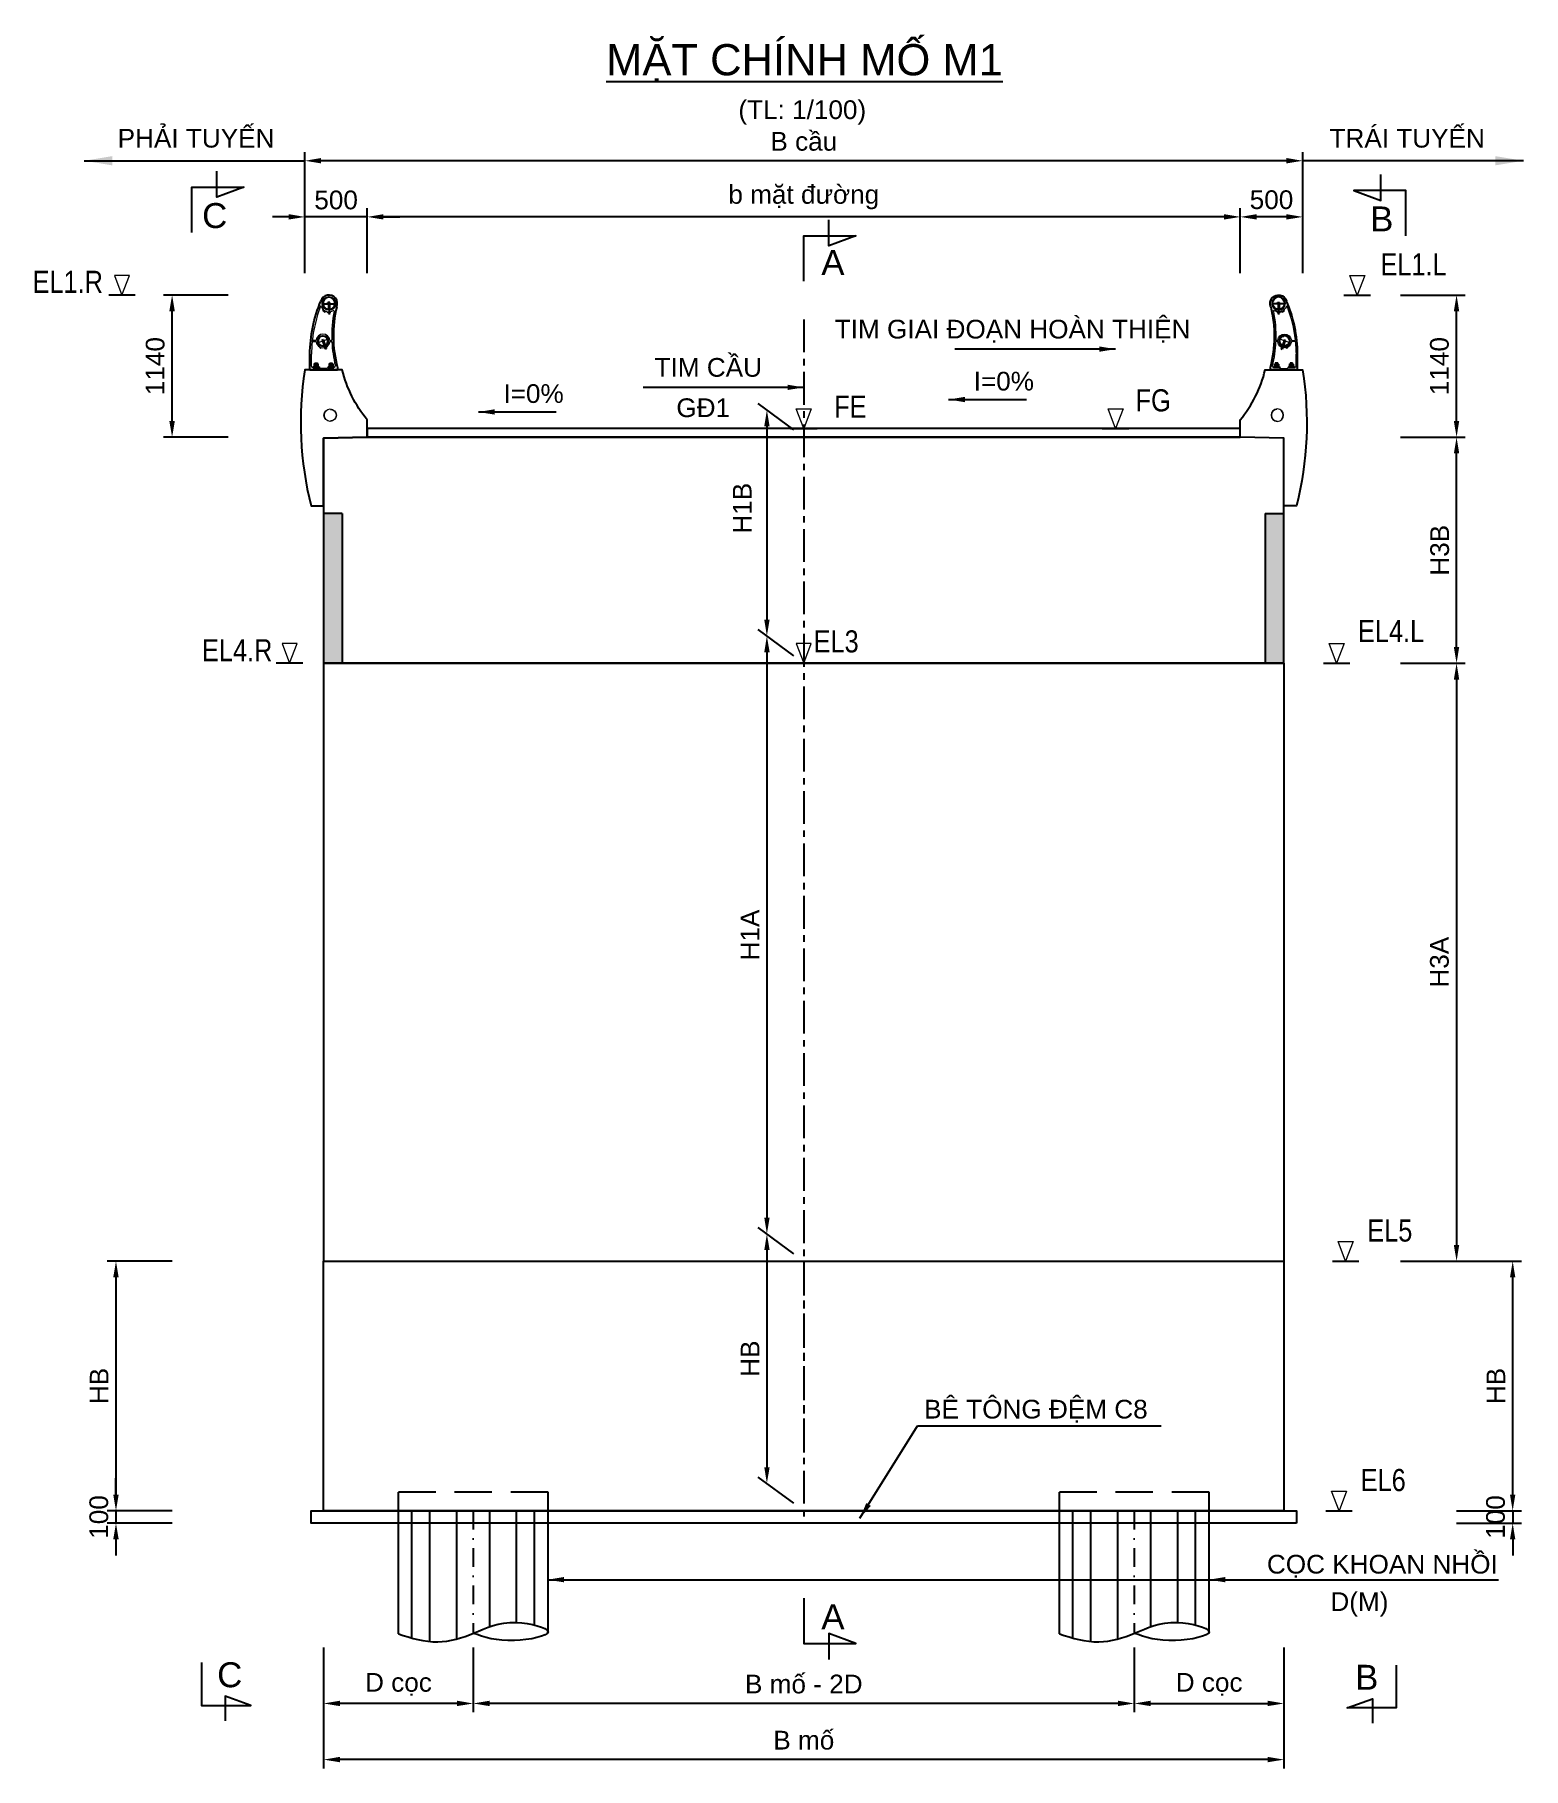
# Model space of a CAD drawing. Header units: millimetres. Extents: x 308771 to 320707, y 7530 to 21427.
import ezdxf
from ezdxf.enums import TextEntityAlignment as Align

# ---------------------------------------------------------------- set-up
doc = ezdxf.new("R2010")
doc.units = ezdxf.units.MM
doc.header["$LTSCALE"] = 300
doc.header["$MEASUREMENT"] = 0
for name, pattern in [('CENTER', [2, 1.25, -0.25, 0.25, -0.25]), ('DASHDOT', [1, 0.5, -0.25, 0, -0.25]), ('DASHED', [0.75, 0.5, -0.25]), ('HIDDEN', [0.375, 0.25, -0.125])]:
    doc.linetypes.add(name, pattern=pattern)
doc.layers.get('DEFPOINTS').update_dxf_attribs({"color": 153})
for name, color, linetype in [('8', 8, 'Continuous'), ('_33_CAU_MIS_Lancan', 7, 'Continuous'), ('_33_CAU_MO_Be', 8, 'Continuous'), ('_33_CAU_MO_Betonglot', 8, 'Continuous'), ('_33_CAU_MO_Coc', 8, 'Continuous'), ('_33_CAU_MO_Tuongdau', 8, 'Continuous'), ('_33_CAU_MO_Tuongtai', 8, 'Continuous'), ('_33_CAU_MO_Tuongthan', 8, 'Continuous'), ('_33_Duongghikichthuoc', 8, 'Continuous'), ('_33_Ghichu', 8, 'Continuous'), ('_33_Ghichu_Caodo', 8, 'Continuous'), ('_33_Kyhieumatcat', 8, 'Continuous'), ('_33_Matduong_BTN', 8, 'Continuous'), ('_33_Tieudebanve', 8, 'Continuous'), ('_33_Timtuyen', 8, 'Continuous'), ('DIM', 2, 'Continuous'), ('N2', 4, 'Continuous'), ('TEXTHEADERTD', 4, 'Continuous')]:
    doc.layers.add(name, color=color, linetype=linetype)
doc.layers.add('hatch', color=9, linetype='Continuous', lineweight=5)
doc.layers.add('OUTLINE', color=2, linetype='Continuous', lineweight=5)
doc.styles.add('2_vnarialH', font='')
doc.styles.add('Ain', font='')
doc.styles.add('Arial', font='Arial.ttf')
doc.styles.add('ARIALH', font='')
doc.styles.add('ARIALN', font='')
doc.styles.add('Btext', font='Arial.ttf')
doc.styles.add('KT', font='')
doc.styles.add('VNARIALH', font='')
doc.styles.get('2_vnarialH').set_extended_font_data('.VnArialH')
doc.styles.get('Ain').set_extended_font_data('.VnArialH')
doc.styles.get('ARIALH').set_extended_font_data('.VnArialH')
doc.styles.get('ARIALN').set_extended_font_data('.VnArial Narrow')
doc.styles.get('KT').set_extended_font_data('.VnArialH')
doc.styles.get('VNARIALH').set_extended_font_data('.VnArialH')
doc.dimstyles.new('D1-150', dxfattribs={"dimscale": 150, "dimtxt": 1.5, "dimasz": 1.5, "dimexe": 0.75, "dimexo": 0.5, "dimgap": 0.75, "dimtad": 1, "dimdec": 0, "dimdsep": 46, "dimtxsty": 'Arial', "dimcen": 1, "dimclrd": 8, "dimclre": 8, "dimclrt": 3, "dimadec": 0, "dimazin": 1, "dimtfac": 1, "dimtdec": 0, "dimtix": 1, "dimtmove": 2, "dimatfit": 0, "dimfxl": 4.5, "dimfxlon": 1, "dimlwd": 25, "dimlwe": 25, "dimarcsym": 0})
doc.dimstyles.new('D100', dxfattribs={"dimscale": 100, "dimtxt": 1.5, "dimasz": 1.3, "dimexe": 0.7, "dimexo": 1, "dimgap": 0.6, "dimtad": 1, "dimrnd": 1, "dimdsep": 46, "dimtxsty": '2_vnarialH', "dimcen": 0.09, "dimdle": 1, "dimclrd": 8, "dimclre": 8, "dimclrt": 3, "dimadec": 0, "dimazin": 0, "dimtfac": 1, "dimtix": 1, "dimtmove": 2, "dimatfit": 3, "dimfxl": 4.5, "dimfxlon": 1, "dimtolj": 1, "dimarcsym": 0})

# ---------------------------------------------------------------- blocks, each defined once
blk = doc.blocks.new('A$C6EA20CD3')
for p, q in [((176, 1619), (272, 1619)), ((97, 1114), (144, 1114)), ((97, 1114), (97, 1110)), ((100, 1118), (100, 1114)), ((100, 1118), (141, 1118)), ((115, 1134), (115, 1118)), ((127, 1134), (127, 1118)), ((141, 1118), (141, 1114)), ((144, 1114), (144, 1110)), ((217, 1114), (264, 1114)), ((217, 1114), (217, 1110)), ((220, 1118), (220, 1114)), ((220, 1118), (261, 1118)), ((235, 1134), (235, 1118)), ((246, 1134), (246, 1118)), ((261, 1118), (261, 1114)), ((264, 1114), (264, 1110)), ((97, 1110), (144, 1110)), ((217, 1110), (264, 1110))]:
    blk.add_line(p, q)
for centre in [(109, 1122), (121, 1122), (132, 1122), (229, 1122), (240, 1122), (252, 1122)]:
    blk.add_arc(centre, 13.8, 64.0414, 114.0862)
for p in [(115, 1136), (127, 1136), (235, 1136), (246, 1136)]:
    blk.add_point(p)
at = {"layer": 'DIM'}
for p, q in [((200, 1664), (198, 1667)), ((237, 1576), (211, 1576)), ((216, 1623), (216, 1630)), ((232, 1630), (216, 1630)), ((216, 1555), (216, 1548)), ((232, 1548), (216, 1548)), ((220, 1623), (220, 1576)), ((220, 1555), (220, 1544)), ((228, 1544), (220, 1544)), ((228, 1623), (228, 1576)), ((228, 1555), (228, 1544)), ((232, 1623), (232, 1630)), ((232, 1555), (232, 1548)), ((146, 1347), (144, 1349)), ((180, 1330), (168, 1326)), ((170, 1320), (168, 1326)), ((173, 1321), (196, 1257)), ((179, 1323), (202, 1260)), ((182, 1324), (180, 1330)), ((183, 1361), (183, 1364)), ((188, 1268), (191, 1263)), ((203, 1267), (191, 1263)), ((202, 1260), (196, 1257)), ((201, 1273), (203, 1267))]:
    blk.add_line(p, q, dxfattribs=at)
for centre, radius in [((224, 1623), 51.5), ((176, 1322), 42.1)]:
    blk.add_circle(centre, radius, dxfattribs=at)
for centre, radius, start, end in [((224, 1623), 48, 120, 254.2861), ((224, 1623), 48, 285.7139, 60), ((176, 1322), 39.3, 140, 274.2861), ((176, 1322), 39.3, 305.7139, 80)]:
    blk.add_arc(centre, radius, start, end, dxfattribs=at)
at = {"layer": 'hatch'}
blk.add_circle((234, 727), 50, dxfattribs=at)
blk.add_circle((234, 727), 50, dxfattribs=at)
at = {"layer": 'hatch', "linetype": 'HIDDEN'}
blk.add_circle((234, 727), 47, dxfattribs=at)
at = {"layer": 'N2'}
blk.add_lwpolyline([(531, 690, -0.113234), (331, 1090), (31, 1090, 0.102401), (81, 0), (181, 0), (181, 543), (531, 550), (531, 690)], format="xyb", dxfattribs=at)
at = {"layer": 'OUTLINE', "color": 2}
for p, q in [((176, 1623), (272, 1623)), ((179, 1559), (176, 1575)), ((207, 1557), (192, 1552)), ((248, 1664), (250, 1667)), ((94, 1319), (116, 1319)), ((116, 1325), (95, 1325)), ((139, 1309), (213, 1336)), ((151, 1266), (148, 1274)), ((166, 1268), (159, 1264)), ((199, 1290), (179, 1283)), ((236, 1325), (241, 1325)), ((236, 1319), (242, 1319)), ((83, 1120), (83, 1216)), ((138, 1136), (103, 1136)), ((103, 1136), (103, 1118)), ((111, 1146), (111, 1136)), ((111, 1146), (131, 1146)), ((131, 1146), (131, 1136)), ((138, 1136), (138, 1118)), ((258, 1136), (223, 1136)), ((223, 1136), (223, 1118)), ((230, 1146), (230, 1136)), ((230, 1146), (250, 1146)), ((250, 1146), (250, 1136)), ((258, 1136), (258, 1118)), ((146, 1110), (93, 1110)), ((146, 1110), (156, 1100)), ((206, 1100), (156, 1100)), ((216, 1110), (206, 1100)), ((265, 1110), (216, 1110))]:
    blk.add_line(p, q, dxfattribs=at)
for centre, radius in [((224, 1623), 55), ((176, 1322), 45)]:
    blk.add_circle(centre, radius, dxfattribs=at)
for centre, radius, start, end in [((1190, 1206), 1106, 159.2958, 173.5302), ((224, 1623), 67.5, 202.0022, 302.6863), ((1883, 4556), 3447, 240.3721, 240.6136), ((1259, 1363), 1013, 168.6619, 181.8456), ((262, 1563), 3.5, 348.6619, 122.6863), ((1190, 1206), 1106, 174.3674, 179.4838), ((94, 1314), 5, 90, 174.3674), ((95, 1330), 5, 173.5302, 270), ((116, 1330), 5, 270, 352.3653), ((116, 1314), 5, 7.6347, 90), ((176, 1322), 55.2, 7.6347, 172.3653), ((176, 1322), 55.2, 187.6347, 352.3653), ((783, 3037), 1880, 250.3721, 250.6136), ((236, 1330), 5, 187.6347, 270), ((236, 1314), 5, 90, 172.3653), ((241, 1330), 5, 270, 1.8456), ((242, 1314), 5, 2.7468, 90), ((1259, 1363), 1013, 182.7468, 193.7365), ((93, 1120), 10, 180, 270), ((265, 1120), 10, 270, 13.7365)]:
    blk.add_arc(centre, radius, start, end, dxfattribs=at)
at = {"layer": 'TEXTHEADERTD', "color": 1}
for p, q in [((224, 1623), (225, 1533)), ((176, 1322), (195, 1268))]:
    blk.add_line(p, q, dxfattribs=at)
at = {"layer": 'TEXTHEADERTD'}
for p in [(71, 1090), (291, 1110)]:
    blk.add_line(p, (291, 1090), dxfattribs=at)
blk.add_lwpolyline([(71, 1090), (71, 1216, -0.098112), (159, 1642, -0.098112)], format="xyb", dxfattribs=at)
for centre, radius, start, end in [((224, 1623), 67.5, 336.675, 163.3426), ((158, 1596), 3.5, 22.0022, 159.2958), ((1259, 1363), 1000, 166.5405, 194.6428)]:
    blk.add_arc(centre, radius, start, end, dxfattribs=at)
blk = doc.blocks.new('*D42')
at = {"layer": '_33_Duongghikichthuoc', "color": 8, "lineweight": -2, "transparency": 16777216}
for p, q in [((318438, 19516), (318438, 20036)), ((318938, 19516), (318938, 20036)), ((318808, 19966), (318568, 19966))]:
    blk.add_line(p, q, dxfattribs=at)
at = {"layer": '_33_Duongghikichthuoc', "color": 8, "transparency": 16777216}
for points in [[(318568, 19988), (318568, 19945), (318438, 19966)], [(318808, 19988), (318808, 19945), (318938, 19966)]]:
    blk.add_solid(points, dxfattribs=at)
at = {"layer": 'DEFPOINTS', "color": 0, "transparency": 16777216}
for p in [(318438, 19966), (318938, 18740), (318438, 18340)]:
    blk.add_point(p, dxfattribs=at)
at = {"layer": '_33_Duongghikichthuoc', "color": 3, "transparency": 16777216, "insert": (318688, 20103), "char_height": 150, "attachment_point": 5, "style": '2_vnarialH'}
blk.add_mtext('\\A1;500', dxfattribs=at)
blk = doc.blocks.new('*D43')
at = {"layer": '_33_Duongghikichthuoc', "color": 8, "lineweight": -2, "transparency": 16777216}
for p, q in [((311438, 19516), (311438, 20036)), ((318438, 19516), (318438, 20036)), ((318308, 19966), (311568, 19966))]:
    blk.add_line(p, q, dxfattribs=at)
at = {"layer": '_33_Duongghikichthuoc', "color": 8, "transparency": 16777216}
for points in [[(311568, 19988), (311568, 19945), (311438, 19966)], [(318308, 19988), (318308, 19945), (318438, 19966)]]:
    blk.add_solid(points, dxfattribs=at)
at = {"layer": 'DEFPOINTS', "color": 0, "transparency": 16777216}
for p in [(311438, 19966), (311438, 18340), (318438, 18340)]:
    blk.add_point(p, dxfattribs=at)
at = {"layer": '_33_Duongghikichthuoc', "color": 3, "transparency": 16777216, "insert": (314938, 20124), "char_height": 150, "attachment_point": 5, "style": '2_vnarialH'}
blk.add_mtext('\\A1;b m{\\fArial|b0|i0|c0|p34;ặt đường}', dxfattribs=at)
blk = doc.blocks.new('*D44')
at = {"layer": '_33_Duongghikichthuoc', "color": 8, "lineweight": -2, "transparency": 16777216}
for p, q in [((310938, 19516), (310938, 20036)), ((311438, 19516), (311438, 20036)), ((310808, 19966), (310678, 19966)), ((311438, 19966), (310938, 19966)), ((311568, 19966), (311698, 19966))]:
    blk.add_line(p, q, dxfattribs=at)
at = {"layer": '_33_Duongghikichthuoc', "color": 8, "transparency": 16777216}
for points in [[(310808, 19988), (310808, 19945), (310938, 19966)], [(311568, 19988), (311568, 19945), (311438, 19966)]]:
    blk.add_solid(points, dxfattribs=at)
at = {"layer": 'DEFPOINTS', "color": 0, "transparency": 16777216}
for p in [(310938, 19966), (310938, 18740), (311438, 18340)]:
    blk.add_point(p, dxfattribs=at)
at = {"layer": '_33_Duongghikichthuoc', "color": 3, "transparency": 16777216, "insert": (311188, 20101), "char_height": 150, "attachment_point": 5, "style": '2_vnarialH'}
blk.add_mtext('\\A1;500', dxfattribs=at)
blk = doc.blocks.new('*D45')
at = {"layer": '_33_Duongghikichthuoc', "color": 8, "lineweight": -2, "transparency": 16777216}
for p, q in [((310938, 19966), (310938, 20486)), ((318938, 19966), (318938, 20486)), ((318808, 20416), (311068, 20416))]:
    blk.add_line(p, q, dxfattribs=at)
at = {"layer": '_33_Duongghikichthuoc', "color": 8, "transparency": 16777216}
for points in [[(311068, 20438), (311068, 20395), (310938, 20416)], [(318808, 20438), (318808, 20395), (318938, 20416)]]:
    blk.add_solid(points, dxfattribs=at)
at = {"layer": 'DEFPOINTS', "color": 0, "transparency": 16777216}
for p in [(310938, 20416), (310938, 18740), (318938, 18740)]:
    blk.add_point(p, dxfattribs=at)
at = {"layer": '_33_Duongghikichthuoc', "color": 3, "transparency": 16777216, "insert": (314938, 20571), "char_height": 150, "attachment_point": 5, "style": '2_vnarialH'}
blk.add_mtext('\\A1;B c{\\fArial|b0|i0|c0|p34;ầu}', dxfattribs=at)
blk = doc.blocks.new('cd11')
at = {"color": 2, "lineweight": 0}
for p, q in [((84, 1333), (1098, 1333)), ((591, 0), (84, 1333)), ((1098, 1333), (591, 0))]:
    blk.add_line(p, q, dxfattribs=at)
at = {"layer": '8', "color": 2}
blk.add_line((-309, 0), (1491, 0), dxfattribs=at)
at = {"style": 'ARIALN'}
blk.add_attdef('ELEV', text='', height=1500, dxfattribs=at).set_placement((5932, 760), align=Align.RIGHT)
blk = doc.blocks.new('*D33')
at = {"layer": '_33_Duongghikichthuoc', "color": 8, "lineweight": -2, "transparency": 16777216}
for p, q in [((309423, 9725), (309423, 9855)), ((309873, 9595), (309353, 9595)), ((309423, 9595), (309423, 9495)), ((309873, 9495), (309353, 9495)), ((309423, 9365), (309423, 9235))]:
    blk.add_line(p, q, dxfattribs=at)
at = {"layer": '_33_Duongghikichthuoc', "color": 8, "transparency": 16777216}
for points in [[(309401, 9725), (309445, 9725), (309423, 9595)], [(309401, 9365), (309445, 9365), (309423, 9495)]]:
    blk.add_solid(points, dxfattribs=at)
at = {"layer": 'DEFPOINTS', "color": 0, "transparency": 16777216}
for p in [(312038, 9595), (309423, 9495), (311938, 9495)]:
    blk.add_point(p, dxfattribs=at)
at = {"layer": '_33_Duongghikichthuoc', "color": 3, "transparency": 16777216, "insert": (309286, 9545), "char_height": 150, "attachment_point": 5, "rotation": 90, "style": '2_vnarialH'}
blk.add_mtext('\\A1;100', dxfattribs=at)
blk = doc.blocks.new('*D34')
at = {"layer": '_33_Duongghikichthuoc', "color": 8, "lineweight": -2, "transparency": 16777216}
for p, q in [((309873, 11595), (309353, 11595)), ((309423, 11465), (309423, 9725)), ((309873, 9595), (309353, 9595))]:
    blk.add_line(p, q, dxfattribs=at)
at = {"layer": '_33_Duongghikichthuoc', "color": 8, "transparency": 16777216}
for points in [[(309401, 11465), (309445, 11465), (309423, 11595)], [(309401, 9725), (309445, 9725), (309423, 9595)]]:
    blk.add_solid(points, dxfattribs=at)
at = {"layer": 'DEFPOINTS', "color": 0, "transparency": 16777216}
for p in [(312539, 11595), (309423, 9595), (312539, 9595)]:
    blk.add_point(p, dxfattribs=at)
at = {"layer": '_33_Duongghikichthuoc', "color": 3, "transparency": 16777216, "insert": (309288, 10595), "char_height": 150, "attachment_point": 5, "rotation": 90, "style": '2_vnarialH'}
blk.add_mtext('\\A1;HB', dxfattribs=at)
blk = doc.blocks.new('*D35')
at = {"layer": '_33_Duongghikichthuoc', "color": 8, "lineweight": -2, "transparency": 16777216}
for p, q in [((320622, 9725), (320622, 9855)), ((320172, 9595), (320692, 9595)), ((320622, 9595), (320622, 9495)), ((320172, 9495), (320692, 9495)), ((320622, 9365), (320622, 9235))]:
    blk.add_line(p, q, dxfattribs=at)
at = {"layer": '_33_Duongghikichthuoc', "color": 8, "transparency": 16777216}
for points in [[(320600, 9725), (320643, 9725), (320622, 9595)], [(320600, 9365), (320643, 9365), (320622, 9495)]]:
    blk.add_solid(points, dxfattribs=at)
at = {"layer": 'DEFPOINTS', "color": 0, "transparency": 16777216}
for p in [(317596, 9595), (317596, 9495), (320622, 9495)]:
    blk.add_point(p, dxfattribs=at)
at = {"layer": '_33_Duongghikichthuoc', "color": 3, "transparency": 16777216, "insert": (320485, 9545), "char_height": 150, "attachment_point": 5, "rotation": 90, "style": '2_vnarialH'}
blk.add_mtext('\\A1;100', dxfattribs=at)
blk = doc.blocks.new('*D11')
at = {"layer": '_33_Duongghikichthuoc', "color": 8, "lineweight": -2, "transparency": 16777216}
for p, q in [((319722, 16388), (320242, 16388)), ((320172, 16258), (320172, 11725)), ((319722, 11595), (320242, 11595))]:
    blk.add_line(p, q, dxfattribs=at)
at = {"layer": '_33_Duongghikichthuoc', "color": 8, "transparency": 16777216}
for points in [[(320150, 16258), (320193, 16258), (320172, 16388)], [(320150, 11725), (320193, 11725), (320172, 11595)]]:
    blk.add_solid(points, dxfattribs=at)
at = {"layer": 'DEFPOINTS', "color": 0, "transparency": 16777216}
for p in [(318788, 16388, 0), (317925, 11595), (320172, 11595)]:
    blk.add_point(p, dxfattribs=at)
at = {"layer": '_33_Duongghikichthuoc', "color": 3, "transparency": 16777216, "insert": (320035, 13992), "char_height": 150, "attachment_point": 5, "rotation": 90, "style": '2_vnarialH'}
blk.add_mtext('\\A1;H3A', dxfattribs=at)
blk = doc.blocks.new('*D46')
at = {"layer": '_33_Duongghikichthuoc', "color": 8, "lineweight": -2, "transparency": 16777216}
for p, q in [((319722, 18200), (320242, 18200)), ((320172, 16518), (320172, 18070)), ((319722, 16388), (320242, 16388))]:
    blk.add_line(p, q, dxfattribs=at)
at = {"layer": '_33_Duongghikichthuoc', "color": 8, "transparency": 16777216}
for points in [[(320150, 18070), (320193, 18070), (320172, 18200)], [(320150, 16518), (320193, 16518), (320172, 16388)]]:
    blk.add_solid(points, dxfattribs=at)
at = {"layer": 'DEFPOINTS', "color": 0, "transparency": 16777216}
for p in [(318438, 18200), (320172, 18200), (318788, 16388)]:
    blk.add_point(p, dxfattribs=at)
at = {"layer": '_33_Duongghikichthuoc', "color": 3, "transparency": 16777216, "insert": (320037, 17294), "char_height": 150, "attachment_point": 5, "rotation": 90, "style": '2_vnarialH'}
blk.add_mtext('\\A1;H3B', dxfattribs=at)
blk = doc.blocks.new('*D36')
at = {"layer": '_33_Duongghikichthuoc', "color": 8, "lineweight": -2, "transparency": 16777216}
for p, q in [((320172, 11595), (320692, 11595)), ((320622, 9725), (320622, 11465)), ((320172, 9595), (320692, 9595))]:
    blk.add_line(p, q, dxfattribs=at)
at = {"layer": '_33_Duongghikichthuoc', "color": 8, "transparency": 16777216}
for points in [[(320600, 11465), (320643, 11465), (320622, 11595)], [(320600, 9725), (320643, 9725), (320622, 9595)]]:
    blk.add_solid(points, dxfattribs=at)
at = {"layer": 'DEFPOINTS', "color": 0, "transparency": 16777216}
for p in [(317988, 11595), (320622, 11595), (317596, 9595)]:
    blk.add_point(p, dxfattribs=at)
at = {"layer": '_33_Duongghikichthuoc', "color": 3, "transparency": 16777216, "insert": (320487, 10595), "char_height": 150, "attachment_point": 5, "rotation": 90, "style": '2_vnarialH'}
blk.add_mtext('\\A1;HB', dxfattribs=at)
blk = doc.blocks.new('*D47')
at = {"layer": '_33_Duongghikichthuoc', "color": 8, "lineweight": -2, "transparency": 16777216}
for p, q in [((310323, 19340), (309803, 19340)), ((309873, 18330), (309873, 19210)), ((310323, 18200), (309803, 18200))]:
    blk.add_line(p, q, dxfattribs=at)
at = {"layer": '_33_Duongghikichthuoc', "color": 8, "transparency": 16777216}
for points in [[(309851, 19210), (309895, 19210), (309873, 19340)], [(309851, 18330), (309895, 18330), (309873, 18200)]]:
    blk.add_solid(points, dxfattribs=at)
at = {"layer": 'DEFPOINTS', "color": 0, "transparency": 16777216}
for p in [(309873, 19340), (311131, 19340), (311438, 18200)]:
    blk.add_point(p, dxfattribs=at)
at = {"layer": '_33_Duongghikichthuoc', "color": 3, "transparency": 16777216, "insert": (309738, 18770), "char_height": 150, "attachment_point": 5, "rotation": 90, "style": '2_vnarialH'}
blk.add_mtext('\\A1;1140', dxfattribs=at)
blk = doc.blocks.new('*D48')
at = {"layer": '_33_Duongghikichthuoc', "color": 8, "lineweight": -2, "transparency": 16777216}
for p, q in [((319722, 19340), (320242, 19340)), ((320172, 18330), (320172, 19210)), ((319722, 18200), (320242, 18200))]:
    blk.add_line(p, q, dxfattribs=at)
at = {"layer": '_33_Duongghikichthuoc', "color": 8, "transparency": 16777216}
for points in [[(320150, 19210), (320193, 19210), (320172, 19340)], [(320150, 18330), (320193, 18330), (320172, 18200)]]:
    blk.add_solid(points, dxfattribs=at)
at = {"layer": 'DEFPOINTS', "color": 0, "transparency": 16777216}
for p in [(318745, 19340), (320172, 19340), (318438, 18200)]:
    blk.add_point(p, dxfattribs=at)
at = {"layer": '_33_Duongghikichthuoc', "color": 3, "transparency": 16777216, "insert": (320035, 18770), "char_height": 150, "attachment_point": 5, "rotation": 90, "style": '2_vnarialH'}
blk.add_mtext('\\A1;1140', dxfattribs=at)
blk = doc.blocks.new('*D49')
at = {"layer": '_33_Duongghikichthuoc', "color": 8, "lineweight": -2, "transparency": 16777216}
for p, q in [((314857, 18259), (314572, 18470)), ((314642, 18288), (314642, 16737)), ((314857, 16448), (314572, 16659))]:
    blk.add_line(p, q, dxfattribs=at)
at = {"layer": '_33_Duongghikichthuoc', "color": 8, "transparency": 16777216}
for points in [[(314621, 18288), (314664, 18288), (314642, 18418)], [(314621, 16737), (314664, 16737), (314642, 16607)]]:
    blk.add_solid(points, dxfattribs=at)
at = {"layer": 'DEFPOINTS', "color": 0, "transparency": 16777216}
for p in [(314938, 18200), (314642, 16607), (314938, 16388)]:
    blk.add_point(p, dxfattribs=at)
at = {"layer": '_33_Duongghikichthuoc', "color": 3, "transparency": 16777216, "insert": (314444, 17631), "char_height": 150, "attachment_point": 5, "rotation": 90, "style": '2_vnarialH'}
blk.add_mtext('\\A1;H1B', dxfattribs=at)
blk = doc.blocks.new('*D37')
at = {"layer": '_33_Duongghikichthuoc', "color": 8, "lineweight": -2, "transparency": 16777216}
for p, q in [((314857, 11655), (314572, 11865)), ((314642, 11684), (314642, 9944)), ((314857, 9655), (314572, 9865))]:
    blk.add_line(p, q, dxfattribs=at)
at = {"layer": '_33_Duongghikichthuoc', "color": 8, "transparency": 16777216}
for points in [[(314621, 11684), (314664, 11684), (314642, 11814)], [(314621, 9944), (314664, 9944), (314642, 9814)]]:
    blk.add_solid(points, dxfattribs=at)
at = {"layer": 'DEFPOINTS', "color": 0, "transparency": 16777216}
for p in [(314938, 11595), (314642, 9814), (314938, 9595)]:
    blk.add_point(p, dxfattribs=at)
at = {"layer": '_33_Duongghikichthuoc', "color": 3, "transparency": 16777216, "insert": (314507, 10814), "char_height": 150, "attachment_point": 5, "rotation": 90, "style": '2_vnarialH'}
blk.add_mtext('\\A1;HB', dxfattribs=at)
blk = doc.blocks.new('*D50')
at = {"layer": '_33_Duongghikichthuoc', "color": 8, "lineweight": -2, "transparency": 16777216}
for p, q in [((314857, 16448), (314572, 16659)), ((314642, 16477), (314642, 11944)), ((314857, 11655), (314572, 11865))]:
    blk.add_line(p, q, dxfattribs=at)
at = {"layer": '_33_Duongghikichthuoc', "color": 8, "transparency": 16777216}
for points in [[(314621, 16477), (314664, 16477), (314642, 16607)], [(314621, 11944), (314664, 11944), (314642, 11814)]]:
    blk.add_solid(points, dxfattribs=at)
at = {"layer": 'DEFPOINTS', "color": 0, "transparency": 16777216}
for p in [(314938, 16388), (314642, 11814), (314938, 11595)]:
    blk.add_point(p, dxfattribs=at)
at = {"layer": '_33_Duongghikichthuoc', "color": 3, "transparency": 16777216, "insert": (314507, 14210), "char_height": 150, "attachment_point": 5, "rotation": 90, "style": '2_vnarialH'}
blk.add_mtext('\\A1;H1A', dxfattribs=at)
blk = doc.blocks.new('*D38')
at = {"layer": '_33_Duongghikichthuoc', "color": 8, "lineweight": -2, "transparency": 16777216}
for p, q in [((312288, 8500), (312288, 7980)), ((317588, 8500), (317588, 7980)), ((317458, 8050), (312418, 8050))]:
    blk.add_line(p, q, dxfattribs=at)
at = {"layer": '_33_Duongghikichthuoc', "color": 8, "transparency": 16777216}
for points in [[(312418, 8072), (312418, 8029), (312288, 8050)], [(317458, 8072), (317458, 8029), (317588, 8050)]]:
    blk.add_solid(points, dxfattribs=at)
at = {"layer": 'DEFPOINTS', "color": 0, "transparency": 16777216}
for p in [(312288, 10546), (317588, 10546), (312288, 8050)]:
    blk.add_point(p, dxfattribs=at)
at = {"layer": '_33_Duongghikichthuoc', "color": 3, "transparency": 16777216, "insert": (314938, 8205), "char_height": 150, "attachment_point": 5, "style": '2_vnarialH'}
blk.add_mtext('\\A1;B m{\\fArial|b0|i0|c0|p34;ố - 2D}', dxfattribs=at)
blk = doc.blocks.new('*D39')
at = {"layer": '_33_Duongghikichthuoc', "color": 8, "lineweight": -2, "transparency": 16777216}
for p, q in [((311088, 8500), (311088, 7980)), ((312288, 8500), (312288, 7980)), ((312158, 8050), (311218, 8050))]:
    blk.add_line(p, q, dxfattribs=at)
at = {"layer": '_33_Duongghikichthuoc', "color": 8, "transparency": 16777216}
for points in [[(311218, 8072), (311218, 8029), (311088, 8050)], [(312158, 8072), (312158, 8029), (312288, 8050)]]:
    blk.add_solid(points, dxfattribs=at)
at = {"layer": 'DEFPOINTS', "color": 0, "transparency": 16777216}
for p in [(312288, 10546), (311088, 10396), (311088, 8050)]:
    blk.add_point(p, dxfattribs=at)
at = {"layer": '_33_Duongghikichthuoc', "color": 3, "transparency": 16777216, "insert": (311688, 8203), "char_height": 150, "width": 687.28, "attachment_point": 5, "style": '2_vnarialH'}
blk.add_mtext('\\A1;D c{\\fArial|b0|i0|c0|p34;ọc}', dxfattribs=at)
blk = doc.blocks.new('*D40')
at = {"layer": '_33_Duongghikichthuoc', "color": 8, "lineweight": -2, "transparency": 16777216}
for p, q in [((311088, 8050), (311088, 7530)), ((318788, 8050), (318788, 7530)), ((318658, 7600), (311218, 7600))]:
    blk.add_line(p, q, dxfattribs=at)
at = {"layer": '_33_Duongghikichthuoc', "color": 8, "transparency": 16777216}
for points in [[(311218, 7622), (311218, 7579), (311088, 7600)], [(318658, 7622), (318658, 7579), (318788, 7600)]]:
    blk.add_solid(points, dxfattribs=at)
at = {"layer": 'DEFPOINTS', "color": 0, "transparency": 16777216}
for p in [(311088, 10396), (318788, 10396), (311088, 7600)]:
    blk.add_point(p, dxfattribs=at)
at = {"layer": '_33_Duongghikichthuoc', "color": 3, "transparency": 16777216, "insert": (314938, 7755), "char_height": 150, "attachment_point": 5, "style": '2_vnarialH'}
blk.add_mtext('\\A1;B m{\\fArial|b0|i0|c0|p34;ố}', dxfattribs=at)
blk = doc.blocks.new('A$C76AA27A5')
at = {"linetype": 'DASHED', "ltscale": 2}
for p, q in [((600, 150), (-600, 150)), ((-600, 0), (-600, 150)), ((600, 0), (600, 150)), ((-600, 0), (600, 0))]:
    blk.add_line(p, q, dxfattribs=at)
for p, q in [((-600, -988), (-600, 0)), ((600, -972), (600, 0))]:
    blk.add_line(p, q)
at = {"ltscale": 0.25}
for p, q in [((-492, -1020), (-492, 0)), ((-348, -1048), (-348, 0)), ((-132, -1028), (-132, 0)), ((132, -929), (132, 0)), ((348, -896), (348, 0)), ((492, -917), (492, 0))]:
    blk.add_line(p, q, dxfattribs=at)
at = {"linetype": 'DASHDOT'}
blk.add_line((0, 0), (0, -983), dxfattribs=at)
blk.add_spline([(-600, -988), (-285, -1051), (3, -981), (346, -896), (600, -970), (330, -1041), (-5, -981)], degree=3)
blk = doc.blocks.new('*D41')
at = {"layer": '_33_Duongghikichthuoc', "color": 8, "lineweight": -2, "transparency": 16777216}
for p, q in [((317588, 8500), (317588, 7980)), ((318788, 8500), (318788, 7980)), ((317718, 8050), (318658, 8050))]:
    blk.add_line(p, q, dxfattribs=at)
at = {"layer": '_33_Duongghikichthuoc', "color": 8, "transparency": 16777216}
for points in [[(317718, 8072), (317718, 8029), (317588, 8050)], [(318658, 8072), (318658, 8029), (318788, 8050)]]:
    blk.add_solid(points, dxfattribs=at)
at = {"layer": 'DEFPOINTS', "color": 0, "transparency": 16777216}
for p in [(317588, 10546), (318788, 10396), (318788, 8050)]:
    blk.add_point(p, dxfattribs=at)
at = {"layer": '_33_Duongghikichthuoc', "color": 3, "transparency": 16777216, "insert": (318188, 8203), "char_height": 150, "width": 687.28, "attachment_point": 5, "style": '2_vnarialH'}
blk.add_mtext('\\A1;D c{\\fArial|b0|i0|c0|p34;ọc}', dxfattribs=at)

msp = doc.modelspace()

# ---------------------------------------------------------------- hatches: boundary and pattern name
at = {"layer": '_33_CAU_MO_Tuongtai'}
h = msp.add_hatch(color=256, dxfattribs=at)
h.dxf.hatch_style = 1
h.paths.add_polyline_path([(311237.691, 17588.435), (311087.691, 17588.435), (311087.691, 16388.435), (311087.691, 16388.435), (311237.691, 16388.435)])
h = msp.add_hatch(color=256, dxfattribs=at)
h.dxf.hatch_style = 1
h.paths.add_polyline_path([(318637.691, 16388.435), (318787.691, 16388.435), (318787.691, 17588.435), (318637.691, 17588.435)])

# ---------------------------------------------------------------- linework, layer by layer
at = {"layer": '_33_CAU_MO_Be'}
msp.add_line((318787.691, 9595.05), (311087.691, 9595.05), dxfattribs=at)
msp.add_lwpolyline([(311087.691, 9595.05), (311087.691, 11595.05), (318787.691, 11595.05), (318787.691, 9595.05)], close=True, dxfattribs=at)
at = {"layer": '_33_CAU_MO_Betonglot'}
msp.add_lwpolyline([(318887.604, 9495.05), (310987.778, 9495.05), (310987.778, 9595.05), (318887.604, 9595.05)], close=True, dxfattribs=at)
at = {"layer": '_33_CAU_MO_Tuongdau'}
msp.add_lwpolyline([(318787.691, 16388.435), (318787.691, 18192.564), (318437.691, 18199.645), (311437.691, 18199.645), (311087.691, 18192.564), (311087.691, 16388.435)], close=True, dxfattribs=at)
at = {"layer": '_33_CAU_MO_Tuongtai'}
for p, q in [((311237.691, 17588.435, 0), (311087.691, 17588.435)), ((311237.691, 17588.435), (311237.691, 16388.435, 0)), ((318637.691, 17588.435, 0), (318637.691, 16388.435, 0)), ((318637.691, 17588.435, 0), (318787.691, 17588.435, 0))]:
    msp.add_line(p, q, dxfattribs=at)
at = {"layer": '_33_CAU_MO_Tuongthan'}
msp.add_line((318787.691, 16388.435, 0), (311087.691, 16388.435), dxfattribs=at)
for points in [[(311087.691, 16388.435), (311087.691, 11595.05)], [(311087.691, 16388.435), (318787.691, 16388.435)], [(318787.691, 16388.435), (318787.691, 11595.05)]]:
    msp.add_lwpolyline(points, dxfattribs=at)
at = {"layer": '_33_Ghichu', "color": 8}
msp.add_line((315850.871, 10276.397), (317802.702, 10276.397), dxfattribs=at)
at = {"layer": '_33_Kyhieumatcat'}
for points in [[(310030.86, 19841.267), (310030.86, 20204.702), (310447.953, 20204.702), (310231.616, 20125.596), (310231.616, 20333.771)], [(319766.34, 19814.525), (319766.34, 20177.96), (319349.247, 20177.96), (319565.585, 20098.854), (319565.585, 20307.029)], [(314937.691, 19450.106), (314937.691, 19813.541), (315354.784, 19813.541), (315138.446, 19734.435), (315138.446, 19942.609)], [(314937.691, 8895.296), (314937.691, 8531.861), (315354.784, 8531.861), (315138.446, 8610.968), (315138.446, 8402.793)], [(310109.565, 8377.532), (310109.565, 8034.15), (310503.644, 8034.15), (310299.243, 8108.892), (310299.243, 7912.204)], [(319687.635, 8357.188), (319687.635, 8013.806), (319293.556, 8013.806), (319497.957, 8088.547), (319497.957, 7891.859)]]:
    msp.add_lwpolyline(points, dxfattribs=at)
at = {"layer": '_33_Matduong_BTN'}
msp.add_lwpolyline([(311437.691, 18269.645), (311437.691, 18199.645), (318437.691, 18199.645), (318437.691, 18269.645)], close=True, dxfattribs=at)
at = {"layer": '_33_Timtuyen', "color": 1, "linetype": 'CENTER', "ltscale": 0.7}
for p, q in [((314937.691, 19143.038), (314937.691, 10028.702)), ((314937.691, 11595.05), (314937.691, 9495.05))]:
    msp.add_line(p, q, dxfattribs=at)

# ---------------------------------------------------------------- block references
at = {"layer": '_33_CAU_MIS_Lancan', "ltscale": 10}
msp.add_blockref('A$C6EA20CD3', (310906.888, 17649.627), dxfattribs=at)
at = {"layer": '_33_CAU_MIS_Lancan', "ltscale": 10, "xscale": -1}
msp.add_blockref('A$C6EA20CD3', (318968.495, 17649.627), dxfattribs=at)
at = {"layer": '_33_CAU_MO_Coc'}
for p in [(312287.691, 9595.05), (317587.691, 9595.05)]:
    msp.add_blockref('A$C76AA27A5', p, dxfattribs=at)
at = {"layer": '_33_CAU_MO_Tuongthan'}
ref = msp.add_blockref('cd11', (310884.639, 16388.435), dxfattribs=dict(at, xscale=-0.1181102362204724, yscale=0.1181102362204724, zscale=0.1181102362204724))
ref.add_attrib('ELEV', 'EL4.R', dxfattribs={"layer": '0', "height": 177.1654, "style": 'ARIALN'}).set_placement((310677.001, 16404.127), align=Align.RIGHT)
at = {"layer": '_33_Ghichu_Caodo'}
ref = msp.add_blockref('cd11', (319305.547, 19339.627), dxfattribs=dict(at, xscale=0.1181102362204724, yscale=0.1181102362204724, zscale=0.1181102362204724))
ref.add_attrib('ELEV', 'EL1.L', dxfattribs={"layer": '0', "height": 177.1654, "style": 'ARIALN'}).set_placement((320091.852, 19497.109), align=Align.RIGHT)
ref = msp.add_blockref('cd11', (309540.647, 19339.627), dxfattribs=dict(at, xscale=-0.1181102362204724, yscale=0.1181102362204724, zscale=0.1181102362204724))
ref.add_attrib('ELEV', 'EL1.R', dxfattribs={"layer": '0', "height": 177.1654, "style": 'ARIALN'}).set_placement((309318.347, 19357.109), align=Align.RIGHT)
ref = msp.add_blockref('cd11', (314867.899, 18269.645), dxfattribs=dict(at, xscale=0.1181102362204724, yscale=0.1181102362204724, zscale=0.1181102362204724))
ref.add_attrib('ELEV', 'FE', dxfattribs={"layer": '0', "height": 177.1654, "style": 'ARIALN'}).set_placement((315440.912, 18357.127), align=Align.RIGHT)
ref = msp.add_blockref('cd11', (317367.899, 18269.645), dxfattribs=dict(at, xscale=0.1181102362204724, yscale=0.1181102362204724, zscale=0.1181102362204724))
ref.add_attrib('ELEV', 'FG', dxfattribs={"layer": '0', "height": 177.1654, "rotation": 360, "style": 'ARIALN'}).set_placement((317880.32, 18407.127), align=Align.RIGHT)
ref = msp.add_blockref('cd11', (319140.289, 16388.435), dxfattribs=dict(at, xscale=0.1181102362204724, yscale=0.1181102362204724, zscale=0.1181102362204724))
ref.add_attrib('ELEV', 'EL4.L', dxfattribs={"layer": '0', "height": 177.1654, "style": 'ARIALN'}).set_placement((319911.932, 16558.127), align=Align.RIGHT)
ref = msp.add_blockref('cd11', (315007.351, 16388.435), dxfattribs=dict(at, xscale=-0.1181102362204724, yscale=0.1181102362204724, zscale=0.1181102362204724))
ref.add_attrib('ELEV', 'EL3', dxfattribs={"layer": '0', "height": 177.1654, "style": 'ARIALN'}).set_placement((315378.022, 16475.02), align=Align.RIGHT)
ref = msp.add_blockref('cd11', (319212.566, 11595.05), dxfattribs=dict(at, xscale=0.1181102362204724, yscale=0.1181102362204724, zscale=0.1181102362204724))
ref.add_attrib('ELEV', 'EL5', dxfattribs={"layer": '0', "height": 177.1654, "style": 'ARIALN'}).set_placement((319817.28, 11752.533), align=Align.RIGHT)
ref = msp.add_blockref('cd11', (319159.729, 9595.05), dxfattribs=dict(at, xscale=0.1181102362204724, yscale=0.1181102362204724, zscale=0.1181102362204724))
ref.add_attrib('ELEV', 'EL6', dxfattribs={"layer": '0', "height": 177.1654, "style": 'ARIALN'}).set_placement((319764.442, 9752.533), align=Align.RIGHT)

# ---------------------------------------------------------------- texts
at = {"layer": '_33_Ghichu', "style": 'KT'}
for s, p in [('ph¶i TUYÕN', (310065.205, 20521.745)), ('tr¸i TUYÕN', (319776.103, 20521.745))]:
    msp.add_text(s, height=150, dxfattribs=at).set_placement(p, align=Align.CENTER)
at = {"layer": '_33_Ghichu', "style": 'ARIALH'}
for s, p in [('Tim giai ®o¹n hoµn thiÖn', (315186.37, 18991.512)), ('Tim cÇu', (313741.431, 18684.929)), ('g®1', (313916.195, 18361.541))]:
    msp.add_text(s, height=150, dxfattribs=at).set_placement(p)
at = {"layer": '_33_Ghichu', "color": 3}
for s, rotation, style, p in [('i=0%%%', 0, 'VNARIALH', (312529.815, 18474.97)), ('i=0%%%', 0, 'VNARIALH', (316300.177, 18574.531)), ('BÊ TÔNG ĐỆM C8', 0.0008449, 'Btext', (315902.6, 10334.202)), ('CỌC KHOAN NHỒI', 0.0008449, 'Btext', (318651.35, 9091.285)), (' D(M)', 359.9991551, 'VNARIALH', (319101.91, 8791.469))]:
    msp.add_text(s, height=150, rotation=rotation, dxfattribs=dict(at, style=style)).set_placement(p)
at = {"layer": '_33_Kyhieumatcat', "style": 'Ain'}
for s, p in [('c', (310113.596, 19876.86)), ('B', (319478.965, 19850.118)), ('A', (315078.33, 19500.054)), ('A', (315078.33, 8645.349)), ('c', (310234.167, 8180.252)), ('B', (319358.394, 8159.907))]:
    msp.add_text(s, height=200, dxfattribs=at).set_placement(p)
at = {"layer": '_33_Tieudebanve', "style": 'KT'}
for s, height, p in [('%%UmÆt chÝnh mè M1', 250, (314943.657, 21101.233)), ('(tl: 1/100)', 150, (314925.835, 20750.423))]:
    msp.add_text(s, height=height, dxfattribs=at).set_placement(p, align=Align.CENTER)

# ---------------------------------------------------------------- dimensions: what is measured, and where the dimension line sits
at = {"layer": '_33_Duongghikichthuoc'}
for base, p1, p2, angle, text, picture, middle in [((310937.691, 20416.202), (318937.691, 18739.627), (310937.691, 18739.627), 180, 'B c{\\fArial|b0|i0|c0|p34;ầu}', '*D45', (314937.691, 20570.898)), ((311437.691, 19966.202), (318437.691, 18339.645), (311437.691, 18339.645), 180, 'b m{\\fArial|b0|i0|c0|p34;ặt đường}', '*D43', (314937.691, 20123.661)), ((320171.535, 18199.645), (318787.691, 16388.435), (318437.691, 18199.645), 90, 'H3B', '*D46', (320036.535, 17294.04)), ((314642.284, 11813.514), (314937.691, 16388.435), (314937.691, 11595.05), 90, 'H1A', '*D50', (314507.284, 14210.206)), ((320171.535, 11595.05), (318787.691, 16388.435, 0), (317925.092, 11595.05), 90, 'H3A', '*D11', (320034.897, 13991.743)), ((314642.284, 9813.504), (314937.69, 11595.041), (314937.69, 9595.041), 90, 'HB', '*D37', (314507.284, 10813.504)), ((309422.968, 9595.05), (312538.915, 11595.05), (312538.915, 9595.05), 90, 'HB', '*D34', (309287.968, 10595.05)), ((320621.535, 11595.05), (317595.587, 9595.05), (317987.691, 11595.05), 90, 'HB', '*D36', (320486.535, 10595.05)), ((311087.691, 8050.215), (312287.691, 10545.932), (311087.691, 10395.932), 180, 'D c{\\fArial|b0|i0|c0|p34;ọc}', '*D39', (311687.691, 8203.121)), ((312287.691, 8050.215), (317587.691, 10545.932), (312287.691, 10545.932), 180, 'B m{\\fArial|b0|i0|c0|p34;ố - 2D}', '*D38', (314937.691, 8204.912)), ((311087.691, 7600.215), (318787.691, 10395.932), (311087.691, 10395.932), 180, 'B m{\\fArial|b0|i0|c0|p34;ố}', '*D40', (314937.691, 7754.912))]:
    dim = msp.add_linear_dim(base=base, p1=p1, p2=p2, angle=angle, text=text, dimstyle='D100', dxfattribs=at)
    dim.commit()
    dim.dimension.update_dxf_attribs({"geometry": picture, "text_midpoint": middle})
for base, p1, p2, angle, picture, middle in [((310937.691, 19966.202), (311437.691, 18339.645), (310937.691, 18739.627), 180, '*D44', (311187.691, 20101.202)), ((318437.691, 19966.202), (318937.691, 18739.627), (318437.691, 18339.645), 180, '*D42', (318687.691, 20102.788)), ((309872.968, 19339.627), (311437.691, 18199.645), (311130.713, 19339.627), 90, '*D47', (309737.968, 18769.636)), ((320171.535, 19339.627), (318437.691, 18199.645), (318744.669, 19339.627), 90, '*D48', (320034.949, 18769.636)), ((309422.968, 9495.05), (312037.929, 9595.05), (311937.929, 9495.05), 90, '*D33', (309286.382, 9545.05)), ((320621.535, 9495.05), (317595.587, 9595.05), (317595.587, 9495.05), 90, '*D35', (320484.949, 9545.05))]:
    dim = msp.add_linear_dim(base=base, p1=p1, p2=p2, angle=angle, dimstyle='D100', dxfattribs=at)
    dim.commit()
    dim.dimension.update_dxf_attribs({"geometry": picture, "text_midpoint": middle})
dim = msp.add_linear_dim(base=(314642.284, 16606.801), p1=(314937.691, 18199.645), p2=(314937.559, 16388.435), angle=90, text='H1B', dimstyle='D100', dxfattribs=at)
dim.commit()
dim.dimension.update_dxf_attribs({"geometry": '*D49', "text_midpoint": (314444.249, 17630.797), "dimtype": 160})
dim = msp.add_linear_dim(base=(318787.691, 8050.215), p1=(317587.691, 10545.932), p2=(318787.691, 10395.932), text='D c{\\fArial|b0|i0|c0|p34;ọc}', dimstyle='D100', dxfattribs=at)
dim.commit()
dim.dimension.update_dxf_attribs({"geometry": '*D41', "text_midpoint": (318187.691, 8203.121)})

# ---------------------------------------------------------------- leaders
at = {"layer": '_33_Ghichu'}
for points, dimstyle, override in [([(309168.163, 20416.202), (310937.691, 20416.202)], 'D1-150', {"dimtxsty": 'KT'}), ([(320707.219, 20416.202), (318937.691, 20416.202)], 'D1-150', {"dimtxsty": 'KT'}), ([(317437.691, 18906.289), (316149.784, 18906.289)], 'D100', {"dimgap": 0.6, "dimtad": 0}), ([(314937.691, 18599.706), (313649.784, 18599.706)], 'D100', {"dimgap": 0.6, "dimtad": 0})]:
    msp.add_leader(points, dimstyle=dimstyle, override=override, dxfattribs=at)
for points in [[(316099.289, 18502.188), (316723.019, 18502.188)], [(312328.928, 18402.626), (312952.657, 18402.626)], [(315388.252, 9535.007), (315850.871, 10276.397)], [(312885.262, 9042.373), (319641.7, 9042.373)], [(318187.691, 9042.37), (320508.614, 9042.373)]]:
    msp.add_leader(points, dimstyle='D100', dxfattribs=at)

doc.saveas('drawing.dxf')
